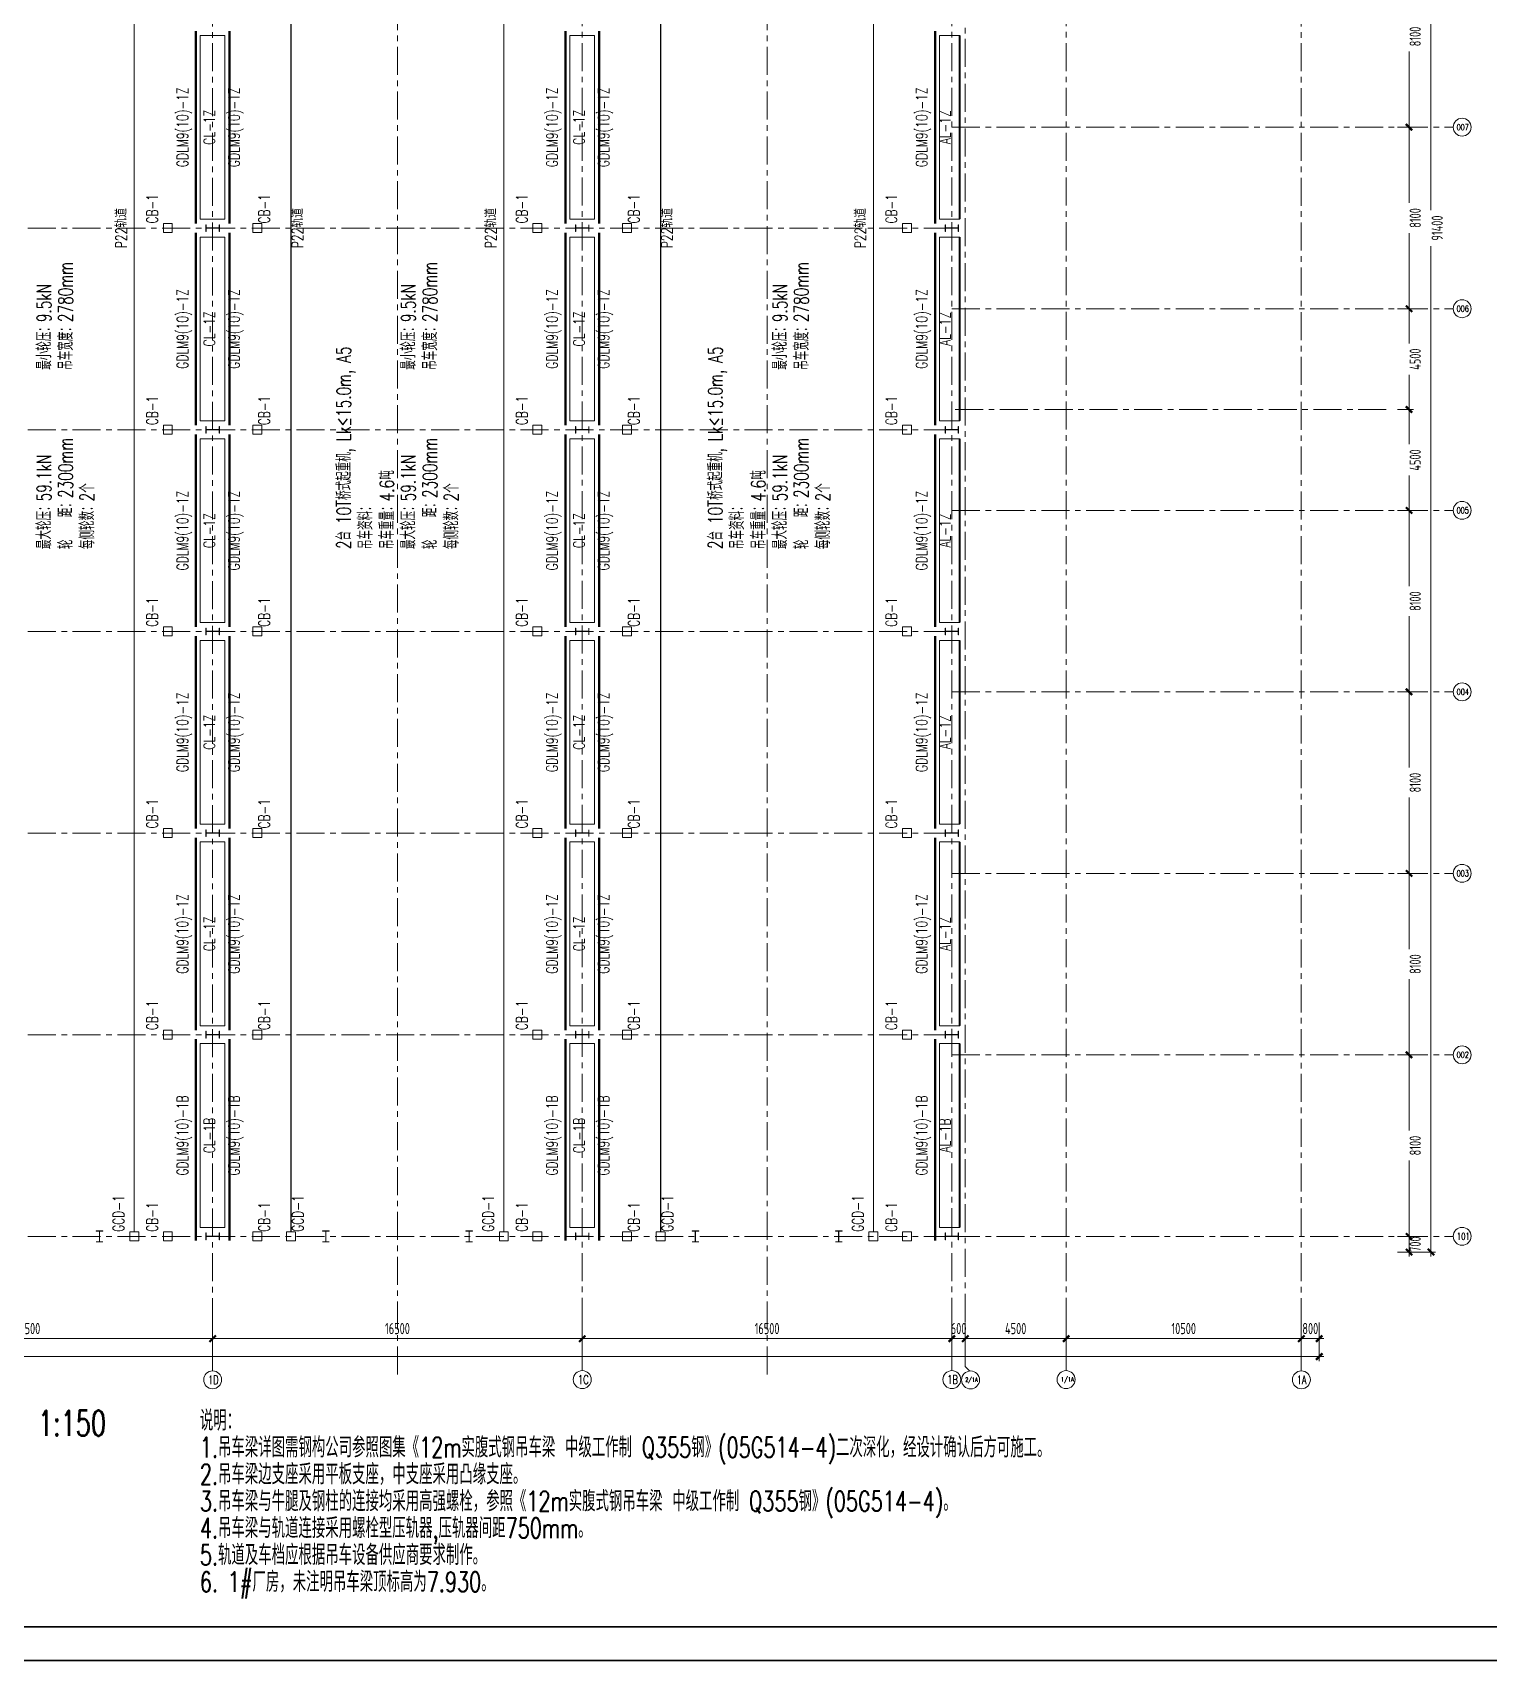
# Model space of a CAD drawing. Extents: x -1201378 to 2367219, y -619313 to 244905.
# Drawn here: x 1359602 to 1424595, y 118680 to 191377 of the extents above; entities that cross this region are included whole.
import ezdxf
from ezdxf.enums import TextEntityAlignment as Align

# ---------------------------------------------------------------- set-up
doc = ezdxf.new("R2010")
doc.units = 0
doc.header["$LTSCALE"] = 1000
doc.linetypes.add('CENTER', pattern=[2, 1.25, -0.25, 0.25, -0.25])
doc.layers.get('0').update_dxf_attribs({"linetype": 'CONTINUOUS'})
doc.layers.get('Defpoints').update_dxf_attribs({"linetype": 'CONTINUOUS'})
for name, color, linetype in [('0-cxFrame', 155, 'CONTINUOUS'), ('S-SS', 111, 'CONTINUOUS'), ('S-TEXT', 21, 'CONTINUOUS')]:
    doc.layers.add(name, color=color, linetype=linetype)
for name, color, linetype, lineweight in [('0-cxText', 131, 'CONTINUOUS', 25), ('S-axis', 111, 'CONTINUOUS', 0), ('S-col', 2, 'CONTINUOUS', 0), ('S-dote', 5, 'CENTER', 0), ('THIN', 7, 'CONTINUOUS', 0), ('吊车梁', 4, 'CONTINUOUS', 0)]:
    doc.layers.add(name, color=color, linetype=linetype, lineweight=lineweight)
doc.styles.add('_TCH_AXIS', font='COMPLEX', dxfattribs={"bigfont": 'GBCBIG'})
doc.styles.add('cx_tuming', font='simhei.ttf')
doc.styles.add('cx_tuqian1', font='')
doc.styles.add('SS1', font='tj-romans1.shx', dxfattribs={"width": 0.7, "bigfont": 'tj-hztxt1.shx'})
doc.styles.add('TSSD_Dimension', font='tssdeng.shx', dxfattribs={"width": 0.7, "bigfont": 'hztxt.shx'})
doc.styles.add('TSSD_Norm', font='tj-romans1.shx', dxfattribs={"bigfont": 'tj-hztxt.shx'})
doc.styles.add('TSSD_Rein', font='tj-romans1.shx', dxfattribs={"width": 0.7, "bigfont": 'tj-hztxt.shx'})
doc.styles.add('黑体', font='simhei.ttf', dxfattribs={"width": 0.8})
doc.styles.get('cx_tuqian1').set_extended_font_data('SimSun')
doc.dimstyles.new('TSSD_200_200', dxfattribs={"dimtxt": 500, "dimasz": 200, "dimexe": 200, "dimexo": 500, "dimgap": 200, "dimtad": 1, "dimdec": 0, "dimzin": 0, "dimdsep": 46, "dimtxsty": 'TSSD_Dimension', "dimblk": 'ARCHTICK', "dimcen": 0, "dimdle": 200, "dimclrt": 7, "dimadec": 0, "dimazin": 0, "dimtfac": 1, "dimtdec": 0, "dimtix": 1, "dimtmove": 2, "dimatfit": 3, "dimfxl": 1, "dimtolj": 1, "dimtzin": 0, "dimarcsym": 0})

# ---------------------------------------------------------------- blocks, each defined once
blk = doc.blocks.new('TK22.A0 L(Dragon)')
at = {"layer": '0-cxFrame', "color": 7, "const_width": 0.5}
blk.add_lwpolyline([(0, 0), (-1486, 0), (-1486, 841), (0, 841)], close=True, dxfattribs=at)
at = {"layer": '0-cxFrame', "const_width": 0.5}
blk.add_lwpolyline([(-80, 10), (-1466, 10), (-1466, 831), (-80, 831)], close=True, dxfattribs=at)
at = {"style": '黑体', "flags": 4}
blk.add_attdef('图幅', text='', height=3.3, dxfattribs=at).set_placement((-40, 3), align=Align.RIGHT)
at = {"layer": '0-cxText', "flags": 4}
for tag, height, style, p in [('建设单位', 3.5, 'cx_tuming', (-45, 240)), ('项目名称', 3.5, 'cx_tuming', (-45, 210)), ('子项名称', 3.5, 'cx_tuming', (-45, 180)), ('工程编号', 3.3, 'cx_tuqian1', (-35, 165)), ('图名1', 3.5, 'cx_tuming', (-45, 87)), ('图名2', 3.5, 'cx_tuming', (-45, 79)), ('图名3', 3.5, 'cx_tuming', (-45, 71)), ('出图日期', 3.3, 'cx_tuqian1', (-39, 60)), ('专业', 3.3, 'cx_tuqian1', (-55, 52)), ('图号', 3.3, 'cx_tuqian1', (-55, 44)), ('版次', 3.3, 'cx_tuqian1', (-20, 44))]:
    blk.add_attdef(tag, text='', height=height, dxfattribs=dict(at, style=style)).set_placement(p, align=Align.MIDDLE)
at = {"layer": 'Defpoints', "color": 6, "flags": 4}
for tag, height, style, p in [('tufu', 3.3, '黑体', (-12, 12)), ('dwfname', 4, 'cx_tuqian1', (-80, 3))]:
    blk.add_attdef(tag, text='', height=height, dxfattribs=dict(at, style=style)).set_placement(p, align=Align.RIGHT)
blk = doc.blocks.new('_FZH')
at = {"layer": 'S-col'}
blk.add_lwpolyline([(-0.375, -0.188), (-0.375, 0.187), (-0.36, 0.187), (-0.36, 0.005), (0.36, 0.005), (0.36, 0.187), (0.375, 0.187), (0.375, -0.188), (0.36, -0.188), (0.36, -0.005), (-0.36, -0.005), (-0.36, -0.188)], close=True, dxfattribs=at)
blk = doc.blocks.new('w4234324')
at = {"layer": 'S-col', "xscale": 800.0000000000005, "yscale": 800.0000000000005, "zscale": 800.0000000000005}
for p in [(-177454, 786820), (-160954, 786820), (-144454, 786820), (-177454, 777820), (-160954, 777820), (-144454, 777820), (-177454, 768820), (-160954, 768820), (-144454, 768820), (-177454, 759820), (-160954, 759820), (-144454, 759820), (-177454, 750820), (-160954, 750820), (-144454, 750820), (-177454, 741820), (-160954, 741820), (-144454, 741820)]:
    blk.add_blockref('_FZH', p, dxfattribs=at)
blk = doc.blocks.new('_ArchTick')
at = {"color": 0, "linetype": 'ByBlock', "const_width": 0.5}
blk.add_lwpolyline([(-0.71, -0.71), (0.71, 0.71)], dxfattribs=at)
blk = doc.blocks.new('*D3010')
at = {"layer": 'Defpoints', "color": 0, "transparency": 16777216}
for p in [(-79964, 82627), (-79964, 74527), (-78948, 74527)]:
    blk.add_point(p, dxfattribs=at)
at = {"layer": 'S-axis', "color": 0, "lineweight": -2, "transparency": 16777216}
for p, q in [((-79464, 82627), (-78748, 82627)), ((-78948, 82827), (-78948, 79248)), ((-78948, 74327), (-78948, 77906)), ((-79464, 74527), (-78748, 74527))]:
    blk.add_line(p, q, dxfattribs=at)
at = {"layer": 'S-axis', "color": 0, "lineweight": -2, "transparency": 16777216, "xscale": 200, "yscale": 200, "zscale": 200}
for p, rotation in [((-78948, 82627), 90), ((-78948, 74527), 270)]:
    blk.add_blockref('_ArchTick', p, dxfattribs=dict(at, rotation=rotation))
at = {"layer": 'S-axis', "color": 7, "transparency": 16777216, "insert": (-78673, 78577), "char_height": 500, "attachment_point": 5, "rotation": 90, "style": 'TSSD_Dimension'}
blk.add_mtext('\\A1;8100', dxfattribs=at)
blk = doc.blocks.new('*D3011')
at = {"layer": 'Defpoints', "color": 0, "transparency": 16777216}
for p in [(-79964, 74527), (-79964, 66427), (-78948, 66427)]:
    blk.add_point(p, dxfattribs=at)
at = {"layer": 'S-axis', "color": 0, "lineweight": -2, "transparency": 16777216}
for p, q in [((-79464, 74527), (-78748, 74527)), ((-78948, 74727), (-78948, 71148)), ((-78948, 66227), (-78948, 69806)), ((-79464, 66427), (-78748, 66427))]:
    blk.add_line(p, q, dxfattribs=at)
at = {"layer": 'S-axis', "color": 0, "lineweight": -2, "transparency": 16777216, "xscale": 200, "yscale": 200, "zscale": 200}
for p, rotation in [((-78948, 74527), 90), ((-78948, 66427), 270)]:
    blk.add_blockref('_ArchTick', p, dxfattribs=dict(at, rotation=rotation))
at = {"layer": 'S-axis', "color": 7, "transparency": 16777216, "insert": (-78673, 70477), "char_height": 500, "attachment_point": 5, "rotation": 90, "style": 'TSSD_Dimension'}
blk.add_mtext('\\A1;8100', dxfattribs=at)
blk = doc.blocks.new('*D3012')
at = {"layer": 'Defpoints', "color": 0, "transparency": 16777216}
for p in [(-79964, 66427), (-79964, 61927), (-78948, 61927)]:
    blk.add_point(p, dxfattribs=at)
at = {"layer": 'S-axis', "color": 0, "lineweight": -2, "transparency": 16777216}
for p, q in [((-79464, 66427), (-78748, 66427)), ((-78948, 66627), (-78948, 64875)), ((-78948, 61727), (-78948, 63479)), ((-79464, 61927), (-78748, 61927))]:
    blk.add_line(p, q, dxfattribs=at)
at = {"layer": 'S-axis', "color": 0, "lineweight": -2, "transparency": 16777216, "xscale": 200, "yscale": 200, "zscale": 200}
for p, rotation in [((-78948, 66427), 90), ((-78948, 61927), 270)]:
    blk.add_blockref('_ArchTick', p, dxfattribs=dict(at, rotation=rotation))
at = {"layer": 'S-axis', "color": 7, "transparency": 16777216, "insert": (-78673, 64177), "char_height": 500, "attachment_point": 5, "rotation": 90, "style": 'TSSD_Dimension'}
blk.add_mtext('\\A1;4500', dxfattribs=at)
blk = doc.blocks.new('*D3013')
at = {"layer": 'Defpoints', "color": 0, "transparency": 16777216}
for p in [(-79964, 61927), (-79964, 57427), (-78948, 57427)]:
    blk.add_point(p, dxfattribs=at)
at = {"layer": 'S-axis', "color": 0, "lineweight": -2, "transparency": 16777216}
for p, q in [((-79464, 61927), (-78748, 61927)), ((-78948, 62127), (-78948, 60375)), ((-78948, 57227), (-78948, 58979)), ((-79464, 57427), (-78748, 57427))]:
    blk.add_line(p, q, dxfattribs=at)
at = {"layer": 'S-axis', "color": 0, "lineweight": -2, "transparency": 16777216, "xscale": 200, "yscale": 200, "zscale": 200}
for p, rotation in [((-78948, 61927), 90), ((-78948, 57427), 270)]:
    blk.add_blockref('_ArchTick', p, dxfattribs=dict(at, rotation=rotation))
at = {"layer": 'S-axis', "color": 7, "transparency": 16777216, "insert": (-78673, 59677), "char_height": 500, "attachment_point": 5, "rotation": 90, "style": 'TSSD_Dimension'}
blk.add_mtext('\\A1;4500', dxfattribs=at)
blk = doc.blocks.new('*D3014')
at = {"layer": 'Defpoints', "color": 0, "transparency": 16777216}
for p in [(-79964, 57427), (-79964, 49327), (-78948, 49327)]:
    blk.add_point(p, dxfattribs=at)
at = {"layer": 'S-axis', "color": 0, "lineweight": -2, "transparency": 16777216}
for p, q in [((-78948, 57627), (-78948, 54048)), ((-79464, 57427), (-78748, 57427)), ((-78948, 49127), (-78948, 52706)), ((-79464, 49327), (-78748, 49327))]:
    blk.add_line(p, q, dxfattribs=at)
at = {"layer": 'S-axis', "color": 0, "lineweight": -2, "transparency": 16777216, "xscale": 200, "yscale": 200, "zscale": 200}
for p, rotation in [((-78948, 57427), 90), ((-78948, 49327), 270)]:
    blk.add_blockref('_ArchTick', p, dxfattribs=dict(at, rotation=rotation))
at = {"layer": 'S-axis', "color": 7, "transparency": 16777216, "insert": (-78673, 53377), "char_height": 500, "attachment_point": 5, "rotation": 90, "style": 'TSSD_Dimension'}
blk.add_mtext('\\A1;8100', dxfattribs=at)
blk = doc.blocks.new('*D3015')
at = {"layer": 'Defpoints', "color": 0, "transparency": 16777216}
for p in [(-79964, 49327), (-79964, 41227), (-78948, 41227)]:
    blk.add_point(p, dxfattribs=at)
at = {"layer": 'S-axis', "color": 0, "lineweight": -2, "transparency": 16777216}
for p, q in [((-78948, 49527), (-78948, 45948)), ((-79464, 49327), (-78748, 49327)), ((-78948, 41027), (-78948, 44606)), ((-79464, 41227), (-78748, 41227))]:
    blk.add_line(p, q, dxfattribs=at)
at = {"layer": 'S-axis', "color": 0, "lineweight": -2, "transparency": 16777216, "xscale": 200, "yscale": 200, "zscale": 200}
for p, rotation in [((-78948, 49327), 90), ((-78948, 41227), 270)]:
    blk.add_blockref('_ArchTick', p, dxfattribs=dict(at, rotation=rotation))
at = {"layer": 'S-axis', "color": 7, "transparency": 16777216, "insert": (-78673, 45277), "char_height": 500, "attachment_point": 5, "rotation": 90, "style": 'TSSD_Dimension'}
blk.add_mtext('\\A1;8100', dxfattribs=at)
blk = doc.blocks.new('*D3016')
at = {"layer": 'Defpoints', "color": 0, "transparency": 16777216}
for p in [(-79964, 41227), (-79964, 33127), (-78948, 33127)]:
    blk.add_point(p, dxfattribs=at)
at = {"layer": 'S-axis', "color": 0, "lineweight": -2, "transparency": 16777216}
for p, q in [((-79464, 41227), (-78748, 41227)), ((-78948, 41427), (-78948, 37848)), ((-78948, 32927), (-78948, 36506)), ((-79464, 33127), (-78748, 33127))]:
    blk.add_line(p, q, dxfattribs=at)
at = {"layer": 'S-axis', "color": 0, "lineweight": -2, "transparency": 16777216, "xscale": 200, "yscale": 200, "zscale": 200}
for p, rotation in [((-78948, 41227), 90), ((-78948, 33127), 270)]:
    blk.add_blockref('_ArchTick', p, dxfattribs=dict(at, rotation=rotation))
at = {"layer": 'S-axis', "color": 7, "transparency": 16777216, "insert": (-78673, 37177), "char_height": 500, "attachment_point": 5, "rotation": 90, "style": 'TSSD_Dimension'}
blk.add_mtext('\\A1;8100', dxfattribs=at)
blk = doc.blocks.new('*D3017')
at = {"layer": 'Defpoints', "color": 0, "transparency": 16777216}
for p in [(-79964, 33127), (-79964, 25027), (-78948, 25027)]:
    blk.add_point(p, dxfattribs=at)
at = {"layer": 'S-axis', "color": 0, "lineweight": -2, "transparency": 16777216}
for p, q in [((-79464, 33127), (-78748, 33127)), ((-78948, 33327), (-78948, 29748)), ((-78948, 24827), (-78948, 28406)), ((-79464, 25027), (-78748, 25027))]:
    blk.add_line(p, q, dxfattribs=at)
at = {"layer": 'S-axis', "color": 0, "lineweight": -2, "transparency": 16777216, "xscale": 200, "yscale": 200, "zscale": 200}
for p, rotation in [((-78948, 33127), 90), ((-78948, 25027), 270)]:
    blk.add_blockref('_ArchTick', p, dxfattribs=dict(at, rotation=rotation))
at = {"layer": 'S-axis', "color": 7, "transparency": 16777216, "insert": (-78673, 29077), "char_height": 500, "attachment_point": 5, "rotation": 90, "style": 'TSSD_Dimension'}
blk.add_mtext('\\A1;8100', dxfattribs=at)
blk = doc.blocks.new('*D3018')
at = {"layer": 'Defpoints', "color": 0, "transparency": 16777216}
for p in [(-79964, 25027), (-79964, 24327), (-78948, 24327)]:
    blk.add_point(p, dxfattribs=at)
at = {"layer": 'S-axis', "color": 0, "lineweight": -2, "transparency": 16777216}
for p, q in [((-79464, 25027), (-78748, 25027)), ((-78948, 25227), (-78948, 24127)), ((-79464, 24327), (-78748, 24327))]:
    blk.add_line(p, q, dxfattribs=at)
at = {"layer": 'S-axis', "color": 0, "lineweight": -2, "transparency": 16777216, "xscale": 200, "yscale": 200, "zscale": 200}
for p, rotation in [((-78948, 25027), 90), ((-78948, 24327), 270)]:
    blk.add_blockref('_ArchTick', p, dxfattribs=dict(at, rotation=rotation))
at = {"layer": 'S-axis', "color": 7, "transparency": 16777216, "insert": (-78673, 24677), "char_height": 500, "attachment_point": 5, "rotation": 90, "style": 'TSSD_Dimension'}
blk.add_mtext('\\A1;700', dxfattribs=at)
blk = doc.blocks.new('*D3021')
at = {"layer": 'Defpoints', "color": 0, "transparency": 16777216}
for p in [(-79864, 115727), (-77969, 115727), (-79864, 24327)]:
    blk.add_point(p, dxfattribs=at)
at = {"layer": 'S-axis', "color": 0, "lineweight": -2, "transparency": 16777216}
for p, q in [((-79364, 115727), (-77769, 115727)), ((-77969, 115927), (-77969, 70833)), ((-77969, 24127), (-77969, 69221)), ((-79364, 24327), (-77769, 24327))]:
    blk.add_line(p, q, dxfattribs=at)
at = {"layer": 'S-axis', "color": 0, "lineweight": -2, "transparency": 16777216, "xscale": 200, "yscale": 200, "zscale": 200}
for p, rotation in [((-77969, 115727), 90), ((-77969, 24327), 270)]:
    blk.add_blockref('_ArchTick', p, dxfattribs=dict(at, rotation=rotation))
at = {"layer": 'S-axis', "color": 7, "transparency": 16777216, "insert": (-77694, 70027), "char_height": 500, "attachment_point": 5, "rotation": 90, "style": 'TSSD_Dimension'}
blk.add_mtext('\\A1;91400', dxfattribs=at)
blk = doc.blocks.new('*D3027')
at = {"layer": 'Defpoints', "color": 0, "transparency": 16777216}
for p in [(-148858, 21687), (-132358, 21687), (-132358, 20460)]:
    blk.add_point(p, dxfattribs=at)
at = {"layer": 'S-axis', "color": 0, "lineweight": -2, "transparency": 16777216}
for p, q in [((-148858, 21187), (-148858, 20260)), ((-132358, 21187), (-132358, 20260)), ((-149058, 20460), (-132158, 20460))]:
    blk.add_line(p, q, dxfattribs=at)
at = {"layer": 'S-axis', "color": 0, "lineweight": -2, "transparency": 16777216, "xscale": 200, "yscale": 200, "zscale": 200, "rotation": 180}
blk.add_blockref('_ArchTick', (-148858, 20460), dxfattribs=at)
at = {"layer": 'S-axis', "color": 0, "lineweight": -2, "transparency": 16777216, "xscale": 200, "yscale": 200, "zscale": 200}
blk.add_blockref('_ArchTick', (-132358, 20460), dxfattribs=at)
at = {"layer": 'S-axis', "color": 7, "transparency": 16777216, "insert": (-140608, 20910), "char_height": 500, "attachment_point": 5, "style": 'TSSD_Dimension'}
blk.add_mtext('\\A1;16500', dxfattribs=at)
blk = doc.blocks.new('*D3028')
at = {"layer": 'Defpoints', "color": 0, "transparency": 16777216}
for p in [(-132358, 21687), (-115858, 21687), (-115858, 20460)]:
    blk.add_point(p, dxfattribs=at)
at = {"layer": 'S-axis', "color": 0, "lineweight": -2, "transparency": 16777216}
for p, q in [((-132358, 21187), (-132358, 20260)), ((-115858, 21187), (-115858, 20260)), ((-132558, 20460), (-115658, 20460))]:
    blk.add_line(p, q, dxfattribs=at)
at = {"layer": 'S-axis', "color": 0, "lineweight": -2, "transparency": 16777216, "xscale": 200, "yscale": 200, "zscale": 200, "rotation": 180}
blk.add_blockref('_ArchTick', (-132358, 20460), dxfattribs=at)
at = {"layer": 'S-axis', "color": 0, "lineweight": -2, "transparency": 16777216, "xscale": 200, "yscale": 200, "zscale": 200}
blk.add_blockref('_ArchTick', (-115858, 20460), dxfattribs=at)
at = {"layer": 'S-axis', "color": 7, "transparency": 16777216, "insert": (-124108, 20910), "char_height": 500, "attachment_point": 5, "style": 'TSSD_Dimension'}
blk.add_mtext('\\A1;16500', dxfattribs=at)
blk = doc.blocks.new('*D3029')
at = {"layer": 'Defpoints', "color": 0, "transparency": 16777216}
for p in [(-115858, 21687), (-99358, 21687), (-99358, 20460)]:
    blk.add_point(p, dxfattribs=at)
at = {"layer": 'S-axis', "color": 0, "lineweight": -2, "transparency": 16777216}
for p, q in [((-115858, 21187), (-115858, 20260)), ((-99358, 21187), (-99358, 20260)), ((-116058, 20460), (-99158, 20460))]:
    blk.add_line(p, q, dxfattribs=at)
at = {"layer": 'S-axis', "color": 0, "lineweight": -2, "transparency": 16777216, "xscale": 200, "yscale": 200, "zscale": 200, "rotation": 180}
blk.add_blockref('_ArchTick', (-115858, 20460), dxfattribs=at)
at = {"layer": 'S-axis', "color": 0, "lineweight": -2, "transparency": 16777216, "xscale": 200, "yscale": 200, "zscale": 200}
blk.add_blockref('_ArchTick', (-99358, 20460), dxfattribs=at)
at = {"layer": 'S-axis', "color": 7, "transparency": 16777216, "insert": (-107608, 20910), "char_height": 500, "attachment_point": 5, "style": 'TSSD_Dimension'}
blk.add_mtext('\\A1;16500', dxfattribs=at)
blk = doc.blocks.new('*D3030')
at = {"layer": 'Defpoints', "color": 0, "transparency": 16777216}
for p in [(-99358, 21687), (-98758, 21687), (-98758, 20460)]:
    blk.add_point(p, dxfattribs=at)
at = {"layer": 'S-axis', "color": 0, "lineweight": -2, "transparency": 16777216}
for p, q in [((-99358, 21187), (-99358, 20260)), ((-98758, 21187), (-98758, 20260)), ((-99358, 20460), (-99558, 20460)), ((-99358, 20460), (-98758, 20460)), ((-98758, 20460), (-98558, 20460))]:
    blk.add_line(p, q, dxfattribs=at)
at = {"layer": 'S-axis', "color": 0, "lineweight": -2, "transparency": 16777216, "xscale": 200, "yscale": 200, "zscale": 200}
blk.add_blockref('_ArchTick', (-99358, 20460), dxfattribs=at)
at = {"layer": 'S-axis', "color": 0, "lineweight": -2, "transparency": 16777216, "xscale": 200, "yscale": 200, "zscale": 200, "rotation": 180}
blk.add_blockref('_ArchTick', (-98758, 20460), dxfattribs=at)
at = {"layer": 'S-axis', "color": 7, "transparency": 16777216, "insert": (-99058, 20910), "char_height": 500, "attachment_point": 5, "style": 'TSSD_Dimension'}
blk.add_mtext('\\A1;600', dxfattribs=at)
blk = doc.blocks.new('*D3031')
at = {"layer": 'Defpoints', "color": 0, "transparency": 16777216}
for p in [(-98758, 21687), (-94258, 21687), (-94258, 20460)]:
    blk.add_point(p, dxfattribs=at)
at = {"layer": 'S-axis', "color": 0, "lineweight": -2, "transparency": 16777216}
for p, q in [((-98758, 21187), (-98758, 20260)), ((-94258, 21187), (-94258, 20260)), ((-98958, 20460), (-94058, 20460))]:
    blk.add_line(p, q, dxfattribs=at)
at = {"layer": 'S-axis', "color": 0, "lineweight": -2, "transparency": 16777216, "xscale": 200, "yscale": 200, "zscale": 200, "rotation": 180}
blk.add_blockref('_ArchTick', (-98758, 20460), dxfattribs=at)
at = {"layer": 'S-axis', "color": 0, "lineweight": -2, "transparency": 16777216, "xscale": 200, "yscale": 200, "zscale": 200}
blk.add_blockref('_ArchTick', (-94258, 20460), dxfattribs=at)
at = {"layer": 'S-axis', "color": 7, "transparency": 16777216, "insert": (-96508, 20910), "char_height": 500, "attachment_point": 5, "style": 'TSSD_Dimension'}
blk.add_mtext('\\A1;4500', dxfattribs=at)
blk = doc.blocks.new('*D3032')
at = {"layer": 'Defpoints', "color": 0, "transparency": 16777216}
for p in [(-94258, 21687), (-83758, 21687), (-83758, 20460)]:
    blk.add_point(p, dxfattribs=at)
at = {"layer": 'S-axis', "color": 0, "lineweight": -2, "transparency": 16777216}
for p, q in [((-94258, 21187), (-94258, 20260)), ((-83758, 21187), (-83758, 20260)), ((-94458, 20460), (-83558, 20460))]:
    blk.add_line(p, q, dxfattribs=at)
at = {"layer": 'S-axis', "color": 0, "lineweight": -2, "transparency": 16777216, "xscale": 200, "yscale": 200, "zscale": 200, "rotation": 180}
blk.add_blockref('_ArchTick', (-94258, 20460), dxfattribs=at)
at = {"layer": 'S-axis', "color": 0, "lineweight": -2, "transparency": 16777216, "xscale": 200, "yscale": 200, "zscale": 200}
blk.add_blockref('_ArchTick', (-83758, 20460), dxfattribs=at)
at = {"layer": 'S-axis', "color": 7, "transparency": 16777216, "insert": (-89008, 20910), "char_height": 500, "attachment_point": 5, "style": 'TSSD_Dimension'}
blk.add_mtext('\\A1;10500', dxfattribs=at)
blk = doc.blocks.new('*D3033')
at = {"layer": 'Defpoints', "color": 0, "transparency": 16777216}
for p in [(-83758, 21687), (-82958, 21687), (-82958, 20460)]:
    blk.add_point(p, dxfattribs=at)
at = {"layer": 'S-axis', "color": 0, "lineweight": -2, "transparency": 16777216}
for p, q in [((-83758, 21187), (-83758, 20260)), ((-82958, 21187), (-82958, 20260)), ((-83758, 20460), (-83958, 20460)), ((-83758, 20460), (-82958, 20460)), ((-82958, 20460), (-82758, 20460))]:
    blk.add_line(p, q, dxfattribs=at)
at = {"layer": 'S-axis', "color": 0, "lineweight": -2, "transparency": 16777216, "xscale": 200, "yscale": 200, "zscale": 200}
blk.add_blockref('_ArchTick', (-83758, 20460), dxfattribs=at)
at = {"layer": 'S-axis', "color": 0, "lineweight": -2, "transparency": 16777216, "xscale": 200, "yscale": 200, "zscale": 200, "rotation": 180}
blk.add_blockref('_ArchTick', (-82958, 20460), dxfattribs=at)
at = {"layer": 'S-axis', "color": 7, "transparency": 16777216, "insert": (-83358, 20910), "char_height": 500, "attachment_point": 5, "style": 'TSSD_Dimension'}
blk.add_mtext('\\A1;800', dxfattribs=at)
blk = doc.blocks.new('*D3034')
at = {"layer": 'Defpoints', "color": 0, "transparency": 16777216}
for p in [(-209458, 21587), (-82958, 21587), (-82958, 19660)]:
    blk.add_point(p, dxfattribs=at)
at = {"layer": 'S-axis', "color": 0, "lineweight": -2, "transparency": 16777216}
for p, q in [((-209458, 21087), (-209458, 19460)), ((-82958, 21087), (-82958, 19460)), ((-209658, 19660), (-82758, 19660))]:
    blk.add_line(p, q, dxfattribs=at)
at = {"layer": 'S-axis', "color": 0, "lineweight": -2, "transparency": 16777216, "xscale": 200, "yscale": 200, "zscale": 200, "rotation": 180}
blk.add_blockref('_ArchTick', (-209458, 19660), dxfattribs=at)
at = {"layer": 'S-axis', "color": 0, "lineweight": -2, "transparency": 16777216, "xscale": 200, "yscale": 200, "zscale": 200}
blk.add_blockref('_ArchTick', (-82958, 19660), dxfattribs=at)
at = {"layer": 'S-axis', "color": 7, "transparency": 16777216, "insert": (-146208, 20110), "char_height": 500, "attachment_point": 5, "style": 'TSSD_Dimension'}
blk.add_mtext('\\A1;126500', dxfattribs=at)
blk = doc.blocks.new('1#轴网')
at = {"layer": 'S-axis'}
blk.add_line((-98553.6, 19015.8), (-98758.5, 19217), dxfattribs=at)
for centre in [(-76579.2, 74528.1), (-76579.2, 66428.1), (-76579.2, 57428.1), (-76579.2, 49328.1), (-76579.2, 41228.1), (-76579.2, 33128.1), (-76579.2, 25028.1), (-132358.5, 18624), (-115858.5, 18633.1), (-99358.5, 18633.1), (-98523.4, 18617), (-94258.5, 18633.1), (-83755.2, 18624)]:
    blk.add_circle(centre, 400, dxfattribs=at)
at = {"layer": 'S-dote'}
for p, q in [((-132358.5, 19024), (-132358.5, 124689.3)), ((-124108.5, 18867), (-124108.5, 124689.3)), ((-115858.5, 19033.1), (-115858.5, 124689.3)), ((-107608.5, 18867), (-107608.5, 124689.3)), ((-99358.5, 19033.1), (-99358.5, 124633.4)), ((-98758.5, 19217), (-98758.5, 124427)), ((-94258.5, 19033.1), (-94258.5, 124689.3)), ((-83758.5, 19024), (-83758.5, 124689.3)), ((-99358.5, 74527), (-76979.2, 74527)), ((-99358.5, 70027), (-216950.7, 70027)), ((-99358.5, 66427), (-76979.2, 66427)), ((-79964.3, 61927), (-99358.5, 61927)), ((-99358.5, 61027), (-216950.7, 61027)), ((-99358.5, 57427), (-76979.2, 57427)), ((-99358.5, 52027), (-216950.7, 52027)), ((-99358.5, 49327), (-76979.2, 49327)), ((-99358.5, 43027), (-216950.7, 43027)), ((-99358.5, 41227), (-76979.2, 41227)), ((-99358.5, 34027), (-216950.7, 34027)), ((-99358.5, 33127), (-76979.2, 33127)), ((-99358.5, 25027), (-216950.7, 25027)), ((-99358.5, 25027), (-76979.2, 25027))]:
    blk.add_line(p, q, dxfattribs=at)
at = {"layer": 'S-axis', "style": '_TCH_AXIS', "width": 0.705882}
for s, height, p in [('007', 270.22, (-76824.4, 74393)), ('006', 270.22, (-76824.4, 66293)), ('005', 270.22, (-76824.4, 57293)), ('004', 262.73, (-76826.5, 49196.8)), ('003', 270.22, (-76824.4, 41093)), ('002', 270.22, (-76824.4, 32993)), ('101', 313.67, (-76811.1, 24871.3)), ('1D', 381.3, (-132563.5, 18433.4)), ('1C', 394.32, (-116057.3, 18436)), ('1B', 381.3, (-99563.5, 18442.5)), ('2/1A', 190.1, (-98763, 18535.5)), ('1/1A', 199.77, (-94493.5, 18547.5)), ('1A', 374.97, (-83963.1, 18436.5))]:
    blk.add_text(s, height=height, dxfattribs=at).set_placement(p)
at = {"layer": 'S-axis'}
for base, p1, p2, angle, picture, middle in [((-77968.8, 115727), (-79864.3, 24327), (-79864.3, 115727), 90, '*D3021', (-77693.8, 70027)), ((-78948.5, 74527), (-79964.3, 82627), (-79964.3, 74527), 270, '*D3010', (-78673.5, 78577)), ((-78948.5, 66427), (-79964.3, 74527), (-79964.3, 66427), 270, '*D3011', (-78673.5, 70477)), ((-78948.5, 61927), (-79964.3, 66427), (-79964.3, 61927), 270, '*D3012', (-78673.5, 64177)), ((-78948.5, 57427), (-79964.3, 61927), (-79964.3, 57427), 270, '*D3013', (-78673.5, 59677)), ((-78948.5, 49327), (-79964.3, 57427), (-79964.3, 49327), 270, '*D3014', (-78673.5, 53377)), ((-78948.5, 41227), (-79964.3, 49327), (-79964.3, 41227), 270, '*D3015', (-78673.5, 45277)), ((-78948.5, 33127), (-79964.3, 41227), (-79964.3, 33127), 270, '*D3016', (-78673.5, 37177)), ((-78948.5, 25027), (-79964.3, 33127), (-79964.3, 25027), 270, '*D3017', (-78673.5, 29077)), ((-78948.5, 24327), (-79964.3, 25027), (-79964.3, 24327), 270, '*D3018', (-78673.5, 24677))]:
    dim = blk.add_linear_dim(base=base, p1=p1, p2=p2, angle=angle, dimstyle='TSSD_200_200', dxfattribs=at)
    dim.commit()
    dim.dimension.update_dxf_attribs({"geometry": picture, "text_midpoint": middle, "dimtype": 161})
for p1, p2, distance, picture, middle in [((-209458.5, 21587), (-82958.5, 21587), -1926.7, '*D3034', (-146208.5, 20110.3)), ((-148858.5, 21687), (-132358.5, 21687), -1226.7, '*D3027', (-140608.5, 20910.3)), ((-132358.5, 21687), (-115858.5, 21687), -1226.7, '*D3028', (-124108.5, 20910.3)), ((-115858.5, 21687), (-99358.5, 21687), -1226.7, '*D3029', (-107608.5, 20910.3)), ((-99358.5, 21687), (-98758.5, 21687), -1226.7, '*D3030', (-99058.5, 20910.3)), ((-98758.5, 21687), (-94258.5, 21687), -1226.7, '*D3031', (-96508.5, 20910.3)), ((-94258.5, 21687), (-83758.5, 21687), -1226.7, '*D3032', (-89008.5, 20910.3)), ((-83758.5, 21687), (-82958.5, 21687), -1226.7, '*D3033', (-83358.5, 20910.3))]:
    dim = blk.add_aligned_dim(p1=p1, p2=p2, distance=distance, dimstyle='TSSD_200_200', dxfattribs=at)
    dim.commit()
    dim.dimension.update_dxf_attribs({"geometry": picture, "text_midpoint": middle})

msp = doc.modelspace()

# ---------------------------------------------------------------- linework, layer by layer
at = {"layer": 'S-col'}
for points in [[(1362441.5, 137401.8), (1362741.5, 137401.8), (1362741.5, 137413.8), (1362595.5, 137413.8), (1362595.5, 137889.8), (1362741.5, 137889.8), (1362741.5, 137901.8), (1362441.5, 137901.8), (1362441.5, 137889.8), (1362587.5, 137889.8), (1362587.5, 137413.8), (1362441.5, 137413.8)], [(1372841.5, 137401.8), (1372541.5, 137401.8), (1372541.5, 137413.8), (1372687.5, 137413.8), (1372687.5, 137889.8), (1372541.5, 137889.8), (1372541.5, 137901.8), (1372841.5, 137901.8), (1372841.5, 137889.8), (1372695.5, 137889.8), (1372695.5, 137413.8), (1372841.5, 137413.8)], [(1378941.5, 137401.8), (1379241.5, 137401.8), (1379241.5, 137413.8), (1379095.5, 137413.8), (1379095.5, 137889.8), (1379241.5, 137889.8), (1379241.5, 137901.8), (1378941.5, 137901.8), (1378941.5, 137889.8), (1379087.5, 137889.8), (1379087.5, 137413.8), (1378941.5, 137413.8)], [(1389341.5, 137401.8), (1389041.5, 137401.8), (1389041.5, 137413.8), (1389187.5, 137413.8), (1389187.5, 137889.8), (1389041.5, 137889.8), (1389041.5, 137901.8), (1389341.5, 137901.8), (1389341.5, 137889.8), (1389195.5, 137889.8), (1389195.5, 137413.8), (1389341.5, 137413.8)], [(1395441.5, 137401.8), (1395741.5, 137401.8), (1395741.5, 137413.8), (1395595.5, 137413.8), (1395595.5, 137889.8), (1395741.5, 137889.8), (1395741.5, 137901.8), (1395441.5, 137901.8), (1395441.5, 137889.8), (1395587.5, 137889.8), (1395587.5, 137413.8), (1395441.5, 137413.8)]]:
    msp.add_lwpolyline(points, close=True, dxfattribs=at)
at = {"layer": '吊车梁', "color": 6, "const_width": 50}
for points in [[(1364141.5, 137851.8), (1364141.5, 227451.8)], [(1371141.5, 137851.8), (1371141.5, 227451.8)], [(1380641.5, 137851.8), (1380641.5, 227451.8)], [(1387641.5, 137851.8), (1387641.5, 227451.8)], [(1397141.5, 137851.8), (1397141.5, 227451.8)]]:
    msp.add_lwpolyline(points, dxfattribs=at)
at = {"layer": '吊车梁', "const_width": 100}
for points in [[(1366891.5, 191451.8), (1366891.5, 182851.8)], [(1368391.5, 191451.8), (1368391.5, 182851.8)], [(1383391.5, 191451.8), (1383391.5, 182851.8)], [(1384891.5, 191451.8), (1384891.5, 182851.8)], [(1399891.5, 191451.8), (1399891.5, 182851.8)], [(1400991.5, 191251.8), (1400991.5, 183051.8)], [(1366891.5, 182451.8), (1366891.5, 173851.8)], [(1368391.5, 182451.8), (1368391.5, 173851.8)], [(1383391.5, 182451.8), (1383391.5, 173851.8)], [(1384891.5, 182451.8), (1384891.5, 173851.8)], [(1399891.5, 182451.8), (1399891.5, 173851.8)], [(1400991.5, 182251.8), (1400991.5, 174051.8)], [(1366891.5, 173451.8), (1366891.5, 164851.8)], [(1368391.5, 173451.8), (1368391.5, 164851.8)], [(1383391.5, 173451.8), (1383391.5, 164851.8)], [(1384891.5, 173451.8), (1384891.5, 164851.8)], [(1399891.5, 173451.8), (1399891.5, 164851.8)], [(1400991.5, 173251.8), (1400991.5, 165051.8)], [(1366891.5, 164451.8), (1366891.5, 155851.8)], [(1368391.5, 164451.8), (1368391.5, 155851.8)], [(1383391.5, 164451.8), (1383391.5, 155851.8)], [(1384891.5, 164451.8), (1384891.5, 155851.8)], [(1399891.5, 164451.8), (1399891.5, 155851.8)], [(1400991.5, 164251.8), (1400991.5, 156051.8)], [(1366891.5, 155451.8), (1366891.5, 146851.8)], [(1368391.5, 155451.8), (1368391.5, 146851.8)], [(1383391.5, 155451.8), (1383391.5, 146851.8)], [(1384891.5, 155451.8), (1384891.5, 146851.8)], [(1399891.5, 155451.8), (1399891.5, 146851.8)], [(1400991.5, 155251.8), (1400991.5, 147051.8)], [(1366891.5, 137451.8), (1366891.5, 146451.8)], [(1368391.5, 137451.8), (1368391.5, 146451.8)], [(1383391.5, 137451.8), (1383391.5, 146451.8)], [(1384891.5, 137451.8), (1384891.5, 146451.8)], [(1399891.5, 137451.8), (1399891.5, 146451.8)], [(1400991.5, 138051.8), (1400991.5, 146251.8)]]:
    msp.add_lwpolyline(points, dxfattribs=at)
at = {"layer": '吊车梁'}
for points in [[(1367091.5, 191251.8), (1367091.5, 183051.8), (1368191.5, 183051.8), (1368191.5, 191251.8)], [(1383591.5, 191251.8), (1383591.5, 183051.8), (1384691.5, 183051.8), (1384691.5, 191251.8)], [(1400991.5, 191251.8), (1400991.5, 183051.8), (1400091.5, 183051.8), (1400091.5, 191251.8)], [(1365841.5, 182451.8), (1365841.5, 182851.8), (1365441.5, 182851.8), (1365441.5, 182451.8)], [(1369441.5, 182451.8), (1369441.5, 182851.8), (1369841.5, 182851.8), (1369841.5, 182451.8)], [(1382341.5, 182451.8), (1382341.5, 182851.8), (1381941.5, 182851.8), (1381941.5, 182451.8)], [(1385941.5, 182451.8), (1385941.5, 182851.8), (1386341.5, 182851.8), (1386341.5, 182451.8)], [(1398841.5, 182451.8), (1398841.5, 182851.8), (1398441.5, 182851.8), (1398441.5, 182451.8)], [(1367091.5, 182251.8), (1367091.5, 174051.8), (1368191.5, 174051.8), (1368191.5, 182251.8)], [(1383591.5, 182251.8), (1383591.5, 174051.8), (1384691.5, 174051.8), (1384691.5, 182251.8)], [(1400991.5, 182251.8), (1400991.5, 174051.8), (1400091.5, 174051.8), (1400091.5, 182251.8)], [(1365841.5, 173451.8), (1365841.5, 173851.8), (1365441.5, 173851.8), (1365441.5, 173451.8)], [(1369441.5, 173451.8), (1369441.5, 173851.8), (1369841.5, 173851.8), (1369841.5, 173451.8)], [(1382341.5, 173451.8), (1382341.5, 173851.8), (1381941.5, 173851.8), (1381941.5, 173451.8)], [(1385941.5, 173451.8), (1385941.5, 173851.8), (1386341.5, 173851.8), (1386341.5, 173451.8)], [(1398841.5, 173451.8), (1398841.5, 173851.8), (1398441.5, 173851.8), (1398441.5, 173451.8)], [(1367091.5, 173251.8), (1367091.5, 165051.8), (1368191.5, 165051.8), (1368191.5, 173251.8)], [(1383591.5, 173251.8), (1383591.5, 165051.8), (1384691.5, 165051.8), (1384691.5, 173251.8)], [(1400991.5, 173251.8), (1400991.5, 165051.8), (1400091.5, 165051.8), (1400091.5, 173251.8)], [(1365841.5, 164451.8), (1365841.5, 164851.8), (1365441.5, 164851.8), (1365441.5, 164451.8)], [(1369441.5, 164451.8), (1369441.5, 164851.8), (1369841.5, 164851.8), (1369841.5, 164451.8)], [(1382341.5, 164451.8), (1382341.5, 164851.8), (1381941.5, 164851.8), (1381941.5, 164451.8)], [(1385941.5, 164451.8), (1385941.5, 164851.8), (1386341.5, 164851.8), (1386341.5, 164451.8)], [(1398841.5, 164451.8), (1398841.5, 164851.8), (1398441.5, 164851.8), (1398441.5, 164451.8)], [(1367091.5, 164251.8), (1367091.5, 156051.8), (1368191.5, 156051.8), (1368191.5, 164251.8)], [(1383591.5, 164251.8), (1383591.5, 156051.8), (1384691.5, 156051.8), (1384691.5, 164251.8)], [(1400991.5, 164251.8), (1400991.5, 156051.8), (1400091.5, 156051.8), (1400091.5, 164251.8)], [(1365841.5, 155451.8), (1365841.5, 155851.8), (1365441.5, 155851.8), (1365441.5, 155451.8)], [(1369441.5, 155451.8), (1369441.5, 155851.8), (1369841.5, 155851.8), (1369841.5, 155451.8)], [(1382341.5, 155451.8), (1382341.5, 155851.8), (1381941.5, 155851.8), (1381941.5, 155451.8)], [(1385941.5, 155451.8), (1385941.5, 155851.8), (1386341.5, 155851.8), (1386341.5, 155451.8)], [(1398841.5, 155451.8), (1398841.5, 155851.8), (1398441.5, 155851.8), (1398441.5, 155451.8)], [(1367091.5, 155251.8), (1367091.5, 147051.8), (1368191.5, 147051.8), (1368191.5, 155251.8)], [(1383591.5, 155251.8), (1383591.5, 147051.8), (1384691.5, 147051.8), (1384691.5, 155251.8)], [(1400991.5, 155251.8), (1400991.5, 147051.8), (1400091.5, 147051.8), (1400091.5, 155251.8)], [(1365841.5, 146451.8), (1365841.5, 146851.8), (1365441.5, 146851.8), (1365441.5, 146451.8)], [(1369441.5, 146451.8), (1369441.5, 146851.8), (1369841.5, 146851.8), (1369841.5, 146451.8)], [(1382341.5, 146451.8), (1382341.5, 146851.8), (1381941.5, 146851.8), (1381941.5, 146451.8)], [(1385941.5, 146451.8), (1385941.5, 146851.8), (1386341.5, 146851.8), (1386341.5, 146451.8)], [(1398841.5, 146451.8), (1398841.5, 146851.8), (1398441.5, 146851.8), (1398441.5, 146451.8)], [(1367091.5, 138051.8), (1367091.5, 146251.8), (1368191.5, 146251.8), (1368191.5, 138051.8)], [(1383591.5, 138051.8), (1383591.5, 146251.8), (1384691.5, 146251.8), (1384691.5, 138051.8)], [(1400991.5, 138051.8), (1400991.5, 146251.8), (1400091.5, 146251.8), (1400091.5, 138051.8)], [(1364341.5, 137451.8), (1364341.5, 137851.8), (1363941.5, 137851.8), (1363941.5, 137451.8)], [(1365841.5, 137451.8), (1365841.5, 137851.8), (1365441.5, 137851.8), (1365441.5, 137451.8)], [(1369441.5, 137451.8), (1369441.5, 137851.8), (1369841.5, 137851.8), (1369841.5, 137451.8)], [(1370941.5, 137451.8), (1370941.5, 137851.8), (1371341.5, 137851.8), (1371341.5, 137451.8)], [(1380841.5, 137451.8), (1380841.5, 137851.8), (1380441.5, 137851.8), (1380441.5, 137451.8)], [(1382341.5, 137451.8), (1382341.5, 137851.8), (1381941.5, 137851.8), (1381941.5, 137451.8)], [(1385941.5, 137451.8), (1385941.5, 137851.8), (1386341.5, 137851.8), (1386341.5, 137451.8)], [(1387441.5, 137451.8), (1387441.5, 137851.8), (1387841.5, 137851.8), (1387841.5, 137451.8)], [(1397341.5, 137451.8), (1397341.5, 137851.8), (1396941.5, 137851.8), (1396941.5, 137451.8)], [(1398841.5, 137451.8), (1398841.5, 137851.8), (1398441.5, 137851.8), (1398441.5, 137451.8)]]:
    msp.add_lwpolyline(points, close=True, dxfattribs=at)

# ---------------------------------------------------------------- block references
at = {"layer": '0-cxFrame', "xscale": 150, "yscale": 150, "zscale": 150}
msp.add_blockref('TK22.A0 L(Dragon)', (1467181.8, 118717.3), dxfattribs=at)
at = {"layer": 'S-axis'}
msp.add_blockref('1#轴网', (1500000, 112624.8), dxfattribs=at)
at = {"layer": 'S-col'}
msp.add_blockref('w4234324', (1545095.7, -604168.2), dxfattribs=at)

# ---------------------------------------------------------------- texts
at = {"layer": 'S-SS', "style": 'TSSD_Norm', "width": 0.7}
for s, p in [('说明：', (1367071.2, 128712.7)), ('1.吊车梁详图需钢构公司参照图集《12m实腹式钢吊车梁 中级工作制 Q355钢》(05G514-4)二次深化，经设计确认后方可施工。', (1367071.2, 127512.7)), ('2.吊车梁边支座采用平板支座，中支座采用凸缘支座。', (1367071.2, 126312.7)), ('3.吊车梁与牛腿及钢柱的连接均采用高强螺栓，参照《12m实腹式钢吊车梁 中级工作制 Q355钢》(05G514-4)。', (1367071.2, 125112.7)), ('4.吊车梁与轨道连接采用螺栓型压轨器,压轨器间距750mm。', (1367071.2, 123912.7)), ('5.轨道及车档应根据吊车设备供应商要求制作。', (1367071.2, 122712.7)), ('6. 1#厂房，未注明吊车梁顶标高为7.930。', (1367071.2, 121512.7))]:
    msp.add_text(s, height=900, dxfattribs=at).set_placement(p, align=Align.BOTTOM_LEFT)
at = {"layer": 'S-TEXT', "style": 'SS1', "width": 0.7}
msp.add_text('1:150', height=1125, dxfattribs=at).set_placement((1361363.6, 129314.8), align=Align.MIDDLE)
at = {"layer": 'THIN', "style": 'TSSD_Rein', "width": 0.7}
for s, p in [('GDLM9(10)-1Z', (1366691.5, 187151.8)), ('GDLM9(10)-1Z', (1368995.4, 187151.8)), ('GDLM9(10)-1Z', (1383191.5, 187151.8)), ('GDLM9(10)-1Z', (1385495.4, 187151.8)), ('GDLM9(10)-1Z', (1399691.5, 187151.8)), ('CL-1Z', (1367893.4, 187151.8)), ('CL-1Z', (1384393.4, 187151.8)), ('AL-1Z', (1400737.8, 187151.8)), ('P22轨道', (1363956.2, 182651.8)), ('P22轨道', (1371826.9, 182651.8)), ('P22轨道', (1380456.2, 182651.8)), ('P22轨道', (1388326.9, 182651.8)), ('P22轨道', (1396956.2, 182651.8)), ('GDLM9(10)-1Z', (1366691.5, 178151.8)), ('GDLM9(10)-1Z', (1368995.4, 178151.8)), ('GDLM9(10)-1Z', (1383191.5, 178151.8)), ('GDLM9(10)-1Z', (1385495.4, 178151.8)), ('GDLM9(10)-1Z', (1399691.5, 178151.8)), ('CL-1Z', (1367893.4, 178151.8)), ('CL-1Z', (1384393.4, 178151.8)), ('AL-1Z', (1400737.8, 178151.8)), ('GDLM9(10)-1Z', (1366691.5, 169151.8)), ('GDLM9(10)-1Z', (1368995.4, 169151.8)), ('GDLM9(10)-1Z', (1383191.5, 169151.8)), ('GDLM9(10)-1Z', (1385495.4, 169151.8)), ('GDLM9(10)-1Z', (1399691.5, 169151.8)), ('CL-1Z', (1367893.4, 169151.8)), ('CL-1Z', (1384393.4, 169151.8)), ('AL-1Z', (1400737.8, 169151.8)), ('GDLM9(10)-1Z', (1366691.5, 160151.8)), ('GDLM9(10)-1Z', (1368995.4, 160151.8)), ('GDLM9(10)-1Z', (1383191.5, 160151.8)), ('GDLM9(10)-1Z', (1385495.4, 160151.8)), ('GDLM9(10)-1Z', (1399691.5, 160151.8)), ('CL-1Z', (1367893.4, 160151.8)), ('CL-1Z', (1384393.4, 160151.8)), ('AL-1Z', (1400737.8, 160151.8)), ('GDLM9(10)-1Z', (1366691.5, 151151.8)), ('GDLM9(10)-1Z', (1368995.4, 151151.8)), ('GDLM9(10)-1Z', (1383191.5, 151151.8)), ('GDLM9(10)-1Z', (1385495.4, 151151.8)), ('GDLM9(10)-1Z', (1399691.5, 151151.8)), ('CL-1Z', (1367893.4, 151151.8)), ('CL-1Z', (1384393.4, 151151.8)), ('AL-1Z', (1400737.8, 151151.8)), ('GDLM9(10)-1B', (1366691.5, 142151.8)), ('GDLM9(10)-1B', (1368995.4, 142151.8)), ('GDLM9(10)-1B', (1383191.5, 142151.8)), ('GDLM9(10)-1B', (1385495.4, 142151.8)), ('GDLM9(10)-1B', (1399691.5, 142151.8)), ('CL-1B', (1367893.4, 142151.8)), ('CL-1B', (1384393.4, 142151.8)), ('AL-1B', (1400737.8, 142151.8))]:
    msp.add_text(s, height=500, rotation=90, dxfattribs=at).set_placement(p, align=Align.BOTTOM_CENTER)
for s, height, p in [('CB-1', 500, (1365341.5, 182851.8)), ('CB-1', 500, (1370345.4, 182851.8)), ('CB-1', 500, (1381841.5, 182851.8)), ('CB-1', 500, (1386845.4, 182851.8)), ('CB-1', 500, (1398341.5, 182851.8)), ('吊车宽度：2780mm', 640, (1361588.5, 176326.3)), ('吊车宽度：2780mm', 640, (1377849.9, 176326.3)), ('吊车宽度：2780mm', 640, (1394439.5, 176326.3)), ('最小轮压：9.5kN', 640, (1360628.5, 176326.3)), ('最小轮压：9.5kN', 640, (1376889.9, 176326.3)), ('最小轮压：9.5kN', 640, (1393479.5, 176326.3)), ('2台 10T桥式起重机, Lk≤15.0m, A5', 640, (1374009.9, 168326.3)), ('2台 10T桥式起重机, Lk≤15.0m, A5', 640, (1390599.5, 168326.3)), ('CB-1', 500, (1365341.5, 173851.8)), ('CB-1', 500, (1370345.4, 173851.8)), ('CB-1', 500, (1381841.5, 173851.8)), ('CB-1', 500, (1386845.4, 173851.8)), ('CB-1', 500, (1398341.5, 173851.8)), ('轮   距：2300mm', 640, (1361588.5, 168326.3)), ('轮   距：2300mm', 640, (1377849.9, 168326.3)), ('轮   距：2300mm', 640, (1394439.5, 168326.3)), ('最大轮压：59.1kN', 640, (1360628.5, 168326.3)), ('最大轮压：59.1kN', 640, (1376889.9, 168326.3)), ('最大轮压：59.1kN', 640, (1393479.5, 168326.3)), ('吊车重量：4.6吨', 640, (1375929.9, 168326.3)), ('吊车重量：4.6吨', 640, (1392519.5, 168326.3)), ('每侧轮数：2个', 640, (1362548.5, 168326.3)), ('每侧轮数：2个', 640, (1378809.9, 168326.3)), ('每侧轮数：2个', 640, (1395399.5, 168326.3)), ('吊车资料：', 640, (1374969.9, 168326.3)), ('吊车资料：', 640, (1391559.5, 168326.3)), ('CB-1', 500, (1365341.5, 164851.8)), ('CB-1', 500, (1370345.4, 164851.8)), ('CB-1', 500, (1381841.5, 164851.8)), ('CB-1', 500, (1386845.4, 164851.8)), ('CB-1', 500, (1398341.5, 164851.8)), ('CB-1', 500, (1365341.5, 155851.8)), ('CB-1', 500, (1370345.4, 155851.8)), ('CB-1', 500, (1381841.5, 155851.8)), ('CB-1', 500, (1386845.4, 155851.8)), ('CB-1', 500, (1398341.5, 155851.8)), ('CB-1', 500, (1365341.5, 146851.8)), ('CB-1', 500, (1370345.4, 146851.8)), ('CB-1', 500, (1381841.5, 146851.8)), ('CB-1', 500, (1386845.4, 146851.8)), ('CB-1', 500, (1398341.5, 146851.8)), ('GCD-1', 500, (1363841.5, 137851.8)), ('CB-1', 500, (1365341.5, 137851.8)), ('CB-1', 500, (1370345.4, 137851.8)), ('GCD-1', 500, (1371845.4, 137851.8)), ('GCD-1', 500, (1380341.5, 137851.8)), ('CB-1', 500, (1381841.5, 137851.8)), ('CB-1', 500, (1386845.4, 137851.8)), ('GCD-1', 500, (1388345.4, 137851.8)), ('GCD-1', 500, (1396841.5, 137851.8)), ('CB-1', 500, (1398341.5, 137851.8))]:
    msp.add_text(s, height=height, rotation=90, dxfattribs=at).set_placement(p, align=Align.BOTTOM_LEFT)

doc.saveas('drawing.dxf')
